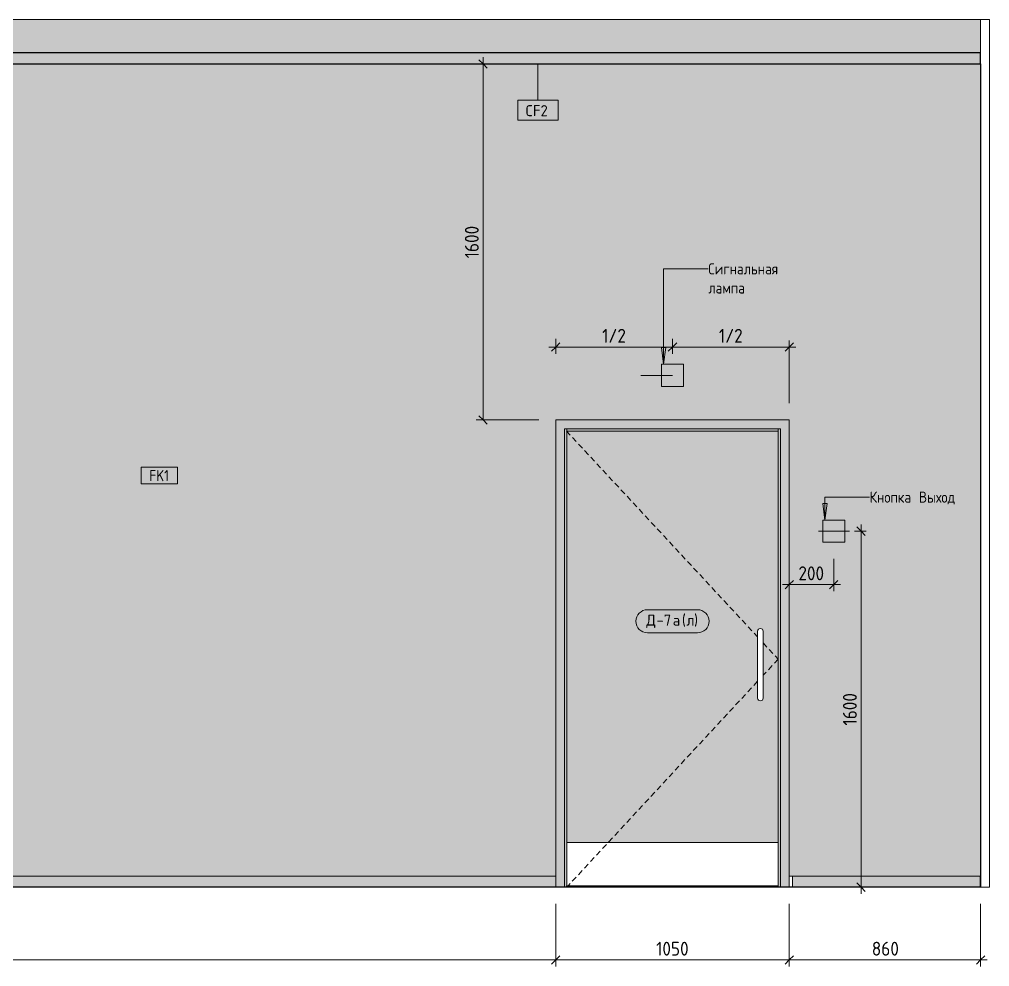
# Model space of a CAD drawing. Header units: millimetres. Extents: x 855 to 54851, y -2301 to 5636.
# Drawn here: x 25987 to 30348, y -357 to 3900 of the extents above; entities that cross this region are included whole.
import ezdxf

# ---------------------------------------------------------------- set-up
doc = ezdxf.new("R2010")
doc.units = ezdxf.units.MM
doc.linetypes.add('200_ШТРИХ__ш1_п0_6_', pattern=[40, 25, -15])
doc.linetypes.add('Штрих', pattern=[158.75, 79.375, -79.375])
for name, color, linetype, lineweight in [('A-ANNO-DIMS', 7, 'Continuous', 9), ('A-ANNO-DIMS-25', 7, 'Continuous', 9), ('A-CLNG-IDEN', 7, 'Continuous', 9), ('A-DOOR', 7, 'Continuous', 9), ('A-DOOR-2', 7, 'Штрих', 9), ('A-DOOR-3', 7, '200_ШТРИХ__ш1_п0_6_', 9), ('A-DOOR-FRAM-1', 7, 'Continuous', 9), ('A-DOOR-IDEN', 7, 'Continuous', 9), ('A-FLOR', 7, 'Continuous', 9), ('A-GENM', 7, 'Continuous', 9), ('A-WALL', 7, 'Continuous', 9), ('A-WALL-IDEN', 7, 'Continuous', 9), ('A-WALL-PATT', 7, 'Continuous', 9), ('I-WALL', 7, 'Continuous', 9), ('Ограждение', 7, 'Continuous', 9), ('Поручни', 7, 'Continuous', 9)]:
    doc.layers.add(name, color=color, linetype=linetype, lineweight=lineweight)
for name, color, linetype, lineweight, true_color in [('A-CLNG-1', 7, 'Continuous', 9, 0x787878), ('A-CLNG-FNSH-1', 7, 'Continuous', 30, 0x3c3c3c), ('A-FLOR-FNSH-1', 7, 'Continuous', 30, 0x3c3c3c), ('A-WALL-FNSH-3', 7, 'Continuous', 30, 0x3c3c3c), ('G-ANNO-TEXT-1', 7, 'Continuous', 9, 0x3c3c3c), ('Q-SPCQ-1', 9, 'Continuous', 9, 0x808080), ('Q-SPCQ-2', 7, 'Continuous', 9, 0x7f7f7f)]:
    doc.layers.add(name, color=color, linetype=linetype, lineweight=lineweight, true_color=true_color)
doc.styles.add('GOST Common_5', font='GOST_Common.ttf', dxfattribs={"height": 50})
doc.styles.add('GOST Common_7', font='GOST_Common.ttf', dxfattribs={"width": 0.9, "height": 50})
doc.styles.add('ISOCPEUR_2', font='isocpeur.ttf', dxfattribs={"width": 0.9, "height": 62.5})
doc.dimstyles.new('ISO-2_5_0_9К_БОЛЬШОЙ_1', dxfattribs={"dimscale": 304.8, "dimtxt": 62.248823, "dimasz": 0.123031, "dimexe": 0.098425, "dimexo": 0.246063, "dimgap": 0, "dimtad": 1, "dimdec": 0, "dimrnd": 10, "dimzin": 0, "dimdsep": 46, "dimtxsty": 'ISOCPEUR_2', "dimblk1": 'OBLIQUE', "dimblk2": 'OBLIQUE', "dimsah": 1, "dimcen": 0.09, "dimdle": 0.098425, "dimazin": 0, "dimtfac": 1, "dimtdec": 4, "dimtix": 1, "dimtmove": 0, "dimatfit": 3, "dimfxl": 1, "dimtvp": 1, "dimtolj": 1, "dimtzin": 0, "dimarcsym": 2})

# ---------------------------------------------------------------- blocks, each defined once
blk = doc.blocks.new('110_Дверь_СКБ_1Ст_Внутренняя1 - Д-7а_л__950x2100h_Туалет-32220591-Развертка 1_67-1')
at = {"layer": 'A-DOOR'}
h = blk.add_hatch(color=256, dxfattribs=at)
h.paths.add_polyline_path([(100660, 200), (100660, 2050), (99710, 2050), (99710, 200), (100413.6, 200)])
h.paths.add_polyline_path([(100580, 837.5), (100576.8, 837.9), (100573.8, 839.2), (100571.2, 841.2), (100569.2, 843.7), (100567.9, 846.8), (100567.5, 850), (100567.5, 1150), (100567.9, 1153.2), (100569.2, 1156.2), (100571.2, 1158.8), (100573.8, 1160.8), (100576.8, 1162.1), (100580, 1162.5), (100583.2, 1162.1), (100586.3, 1160.8), (100588.8, 1158.8), (100590.8, 1156.2), (100592.1, 1153.2), (100592.5, 1150), (100592.5, 850), (100592.1, 846.8), (100590.8, 843.7), (100588.8, 841.2), (100586.3, 839.2), (100583.2, 837.9), (100581.9, 837.7)])
at = {"layer": 'A-DOOR-FRAM-1'}
for points in [[(99660, 0), (99700, 0), (99700, 2060), (100670, 2060), (100670, 0), (100710, 0), (100710, 2100), (99660, 2100), (99660, 50)], [(99708.5, 0), (99708.5, 6.3), (99710, 6.3), (99710, 2060), (99700, 2060), (99700, 0)], [(99831, 2050), (100660, 2050), (100660, 2060), (99710, 2060), (99710, 2050), (99811.4, 2050)], [(100660, 0), (100670, 0), (100670, 2060), (100660, 2060), (100660, 200)]]:
    blk.add_hatch(color=256, dxfattribs=at).paths.add_polyline_path(points)
at = {"layer": 'A-DOOR'}
for p, q in [((100660, 2050), (99710, 2050)), ((99710, 200), (99710, 2050)), ((100660, 2050), (100660, 200)), ((100567.5, 850), (100567.5, 1150)), ((100567.5, 1150), (100567.5, 850)), ((100592.5, 1150), (100592.5, 850)), ((100592.5, 850), (100592.5, 1150)), ((100660, 200), (99710, 200)), ((99710, 200), (99710, 6.3)), ((100660, 0), (100660, 200))]:
    blk.add_line(p, q, dxfattribs=at)
for centre, start, end in [((100580, 1150), 0, 180), ((100580, 850), 180, 0)]:
    blk.add_arc(centre, 12.5, start, end, dxfattribs=at)
at = {"layer": 'A-DOOR-2'}
for p, q in [((100710, 2100), (99660, 2100)), ((99660, 0), (99660, 2100)), ((100710, 2100), (99660, 2100)), ((99660, 0), (99660, 2100)), ((100710, 0), (100710, 2100)), ((100710, 0), (100710, 2100))]:
    blk.add_line(p, q, dxfattribs=at)
at = {"layer": 'A-DOOR-3'}
for p, q in [((99708.6, 2050), (100567.5, 1124.7)), ((100592.5, 1097.7), (100660, 1025)), ((100660, 1025), (100592.5, 952.2)), ((100567.5, 925.2), (99715.9, 6.3))]:
    blk.add_line(p, q, dxfattribs=at)
at = {"layer": 'A-DOOR-FRAM-1'}
for p, q in [((99700, 0), (99700, 2060)), ((99700, 2060), (100670, 2060)), ((99710, 2050), (99710, 2060)), ((99710, 2060), (99710, 200)), ((100660, 2050), (99710, 2050)), ((100660, 2060), (100660, 2050)), ((100660, 2060), (100660, 200)), ((100670, 2060), (100670, 0))]:
    blk.add_line(p, q, dxfattribs=at)
blk = doc.blocks.new('Плинтус - Плинтус светлый _сад_-32860281-Развертка 1_67-1')
at = {"layer": 'A-GENM'}
blk.add_hatch(color=256, dxfattribs=at).paths.add_polyline_path([(99591, 0), (99660, 0), (99660, 50), (94204, 50), (94204, 0), (99553.6, 0)])
for p, q in [((94189, 0), (94189, 50)), ((94189, 50), (94204, 50)), ((94204, 50), (99660, 50)), ((94204, 50), (94204, 0)), ((99660, 50), (99660, 0))]:
    blk.add_line(p, q, dxfattribs=at)
blk = doc.blocks.new('Плинтус - Плинтус светлый _сад_-32860282-Развертка 1_67-1')
at = {"layer": 'A-GENM'}
blk.add_hatch(color=256, dxfattribs=at).paths.add_polyline_path([(100937.1, 0), (101568.3, 0), (101568.3, 50), (100725, 50), (100725, 0), (100862.3, 0)])
for p, q in [((100710, 0), (100710, 50)), ((100710, 50), (100725, 50)), ((100725, 50), (101568.3, 50)), ((100725, 50), (100725, 0)), ((101568.3, 50), (101568.3, 0))]:
    blk.add_line(p, q, dxfattribs=at)
blk = doc.blocks.new('оповещатель охранно-звуковойrfa - Сигнальная лампа-29714515-Развертка 1_67-1')
at = {"layer": 'Q-SPCQ-2'}
blk.add_hatch(color=256, dxfattribs=at).paths.add_polyline_path([(100235, 2250), (100235, 2350), (100135, 2350), (100135, 2250)])
at = {"layer": 'Q-SPCQ-1'}
for p, q in [((100135, 2350), (100235, 2350)), ((100135, 2250), (100135, 2350)), ((100235, 2250), (100235, 2350)), ((100042.9, 2300), (100184.6, 2300)), ((100042.9, 2300), (100184.6, 2300)), ((100184.6, 2300), (100042.9, 2300)), ((100042.9, 2300), (100184.6, 2300)), ((100044.6, 2300), (100183.6, 2300)), ((100183.6, 2300), (100044.6, 2300)), ((100235, 2250), (100135, 2250))]:
    blk.add_line(p, q, dxfattribs=at)
blk = doc.blocks.new('Проводная кнопка сброса GC-0421W1 - Кнопка выхода 2-29715370-Развертка 1_67-1')
at = {"layer": 'Q-SPCQ-2'}
blk.add_hatch(color=256, dxfattribs=at).paths.add_polyline_path([(100860, 1550), (100960, 1550), (100960, 1650), (100860, 1650)])
at = {"layer": 'Q-SPCQ-1'}
for p, q in [((100860, 1650), (100960, 1650)), ((100860, 1550), (100860, 1650)), ((100960, 1550), (100960, 1650)), ((100840.8, 1600), (100979.9, 1600)), ((100979.9, 1600), (100840.8, 1600)), ((100959.6, 1600), (100860.7, 1600)), ((100861.2, 1600), (100960.2, 1600)), ((100870.1, 1600), (100949.3, 1600)), ((100949.3, 1600), (100870.1, 1600)), ((100960, 1550), (100860, 1550))]:
    blk.add_line(p, q, dxfattribs=at)
blk = doc.blocks.new('Ограждение - Ограждение-33050413-Развертка 1_67-1')
at = {"layer": 'Ограждение'}
blk.add_hatch(color=256, dxfattribs=at).paths.add_polyline_path([(99815.3, 0), (100658.5, 0), (100658.5, 6.3), (99708.5, 6.3), (99708.5, 0), (99710, 0)])
at = {"layer": 'Поручни'}
for p, q in [((99708.5, 0), (99708.5, 6.3)), ((99708.5, 6.3), (100658.5, 6.3)), ((100658.5, 6.3), (100658.5, 0))]:
    blk.add_line(p, q, dxfattribs=at)
blk = doc.blocks.new('DIMBLOCK5-Развертка 1_67-1')
at = {"layer": 'A-ANNO-DIMS-25'}
for p, q in [((29447.5, -75), (29447.5, -357)), ((29447.5, -327), (29447.5, -75.1)), ((30307.5, -75), (30307.5, -357)), ((30307.5, -327), (30307.5, -75.1)), ((30337.5, -327), (29447.5, -327))]:
    blk.add_line(p, q, dxfattribs=at)
at = {"layer": 'A-ANNO-DIMS-25', "lineweight": 20}
for p, q in [((29447.5, -327), (29428.8, -345.8)), ((29447.5, -327), (29466.3, -308.3)), ((30307.5, -327), (30288.8, -345.8)), ((30307.5, -327), (30326.3, -308.3))]:
    blk.add_line(p, q, dxfattribs=at)
at = {"layer": 'A-ANNO-DIMS-25', "color": 0, "insert": (29818.3, -245.4), "char_height": 62.5, "width": 142.215, "attachment_point": 1, "line_spacing_factor": 1.149209, "style": 'ISOCPEUR_2'}
blk.add_mtext('860', dxfattribs=at)
blk = doc.blocks.new('_Oblique')
at = {"color": 0, "linetype": 'ByBlock', "lineweight": -2}
blk.add_line((-0.5, -0.5), (0.5, 0.5), dxfattribs=at)
blk = doc.blocks.new('DIMBLOCK6-Развертка 1_67-1')
at = {"layer": 'A-ANNO-DIMS-25'}
for p, q in [((28397.5, -75), (28397.5, -357)), ((28397.5, -327), (28397.5, -75.1)), ((29447.5, -75), (29447.5, -357)), ((29447.5, -327), (29447.5, -75.1)), ((29447.5, -327), (28397.5, -327))]:
    blk.add_line(p, q, dxfattribs=at)
at = {"layer": 'A-ANNO-DIMS-25', "lineweight": 20}
for p, q in [((28397.5, -327), (28378.8, -345.8)), ((28397.5, -327), (28416.3, -308.3)), ((29447.5, -327), (29428.8, -345.8)), ((29447.5, -327), (29466.3, -308.3))]:
    blk.add_line(p, q, dxfattribs=at)
at = {"layer": 'A-ANNO-DIMS-25', "color": 0, "insert": (28848.9, -245.4), "char_height": 62.5, "width": 176.691, "attachment_point": 1, "line_spacing_factor": 1.149209, "style": 'ISOCPEUR_2'}
blk.add_mtext('1050', dxfattribs=at)
blk = doc.blocks.new('DIMBLOCK7-Развертка 1_67-1')
at = {"layer": 'A-ANNO-DIMS-25'}
for p, q in [((22927.5, -327), (22927.5, -75.1)), ((22927.5, -80.1), (22927.5, -357)), ((28397.5, -75), (28397.5, -357)), ((28397.5, -327), (28397.5, -75.1)), ((28397.5, -327), (22927.5, -327))]:
    blk.add_line(p, q, dxfattribs=at)
at = {"layer": 'A-ANNO-DIMS-25', "lineweight": 20}
for p, q in [((22927.5, -327), (22908.8, -345.8)), ((22927.5, -327), (22946.3, -308.3)), ((28397.5, -327), (28378.8, -345.8)), ((28397.5, -327), (28416.3, -308.3))]:
    blk.add_line(p, q, dxfattribs=at)
at = {"layer": 'A-ANNO-DIMS-25', "color": 0, "insert": (25580.5, -245.4), "char_height": 62.5, "width": 196.802, "attachment_point": 1, "line_spacing_factor": 1.149209, "style": 'ISOCPEUR_2'}
blk.add_mtext('5470', dxfattribs=at)
blk = doc.blocks.new('DIMBLOCK13-Развертка 1_67-1')
at = {"layer": 'A-ANNO-DIMS-25', "lineweight": 20}
for p, q in [((28070.9, 3700), (28052.2, 3718.8)), ((28070.9, 3700), (28089.7, 3681.2)), ((28070.9, 2100), (28052.2, 2118.7)), ((28070.9, 2100), (28089.7, 2081.2))]:
    blk.add_line(p, q, dxfattribs=at)
at = {"layer": 'A-ANNO-DIMS-25'}
for p, q in [((28070.9, 3730), (28070.9, 2100)), ((28022.4, 3700), (28100.9, 3700)), ((28070.9, 3700), (28022.4, 3700)), ((28322.5, 2100), (28040.9, 2100)), ((28070.9, 2100), (28322.5, 2100))]:
    blk.add_line(p, q, dxfattribs=at)
at = {"layer": 'A-ANNO-DIMS-25', "color": 0, "insert": (27989.3, 2826.4), "char_height": 62.5, "width": 176.691, "attachment_point": 1, "rotation": 90, "line_spacing_factor": 1.149209, "style": 'ISOCPEUR_2'}
blk.add_mtext('1600', dxfattribs=at)
blk = doc.blocks.new('М_двери - Типоразмер_рамка-25223575-Развертка 1_67-1')
at = {"layer": 'A-DOOR-IDEN'}
for p, q in [((93033.9, 1247), (92809.1, 1247)), ((92809.1, 1143), (93033.9, 1143))]:
    blk.add_line(p, q, dxfattribs=at)
for centre, start, end in [((92809.1, 1195), 90, 270), ((93033.9, 1195), 270, 90)]:
    blk.add_arc(centre, 52, start, end, dxfattribs=at)
blk = doc.blocks.new('М_стена_0001 - Типоразмер_без рамки-25382661-Развертка 1_67-1')
at = {"layer": 'A-WALL-IDEN'}
for p, q in [((97960.4, 1888.1), (97797.2, 1888.1)), ((97797.2, 1888.1), (97797.2, 1813.1)), ((97960.4, 1813.1), (97960.4, 1888.1)), ((97797.2, 1813.1), (97960.4, 1813.1))]:
    blk.add_line(p, q, dxfattribs=at)
blk = doc.blocks.new('М_потолков - Марка_ Имя типа-25382930-Развертка 1_67-1')
at = {"layer": 'A-CLNG-IDEN'}
for p, q in [((99670.6, 3537.2), (99489.4, 3537.2)), ((99489.4, 3537.2), (99489.4, 3447.7)), ((99670.6, 3447.7), (99670.6, 3537.2)), ((99489.4, 3447.7), (99670.6, 3447.7))]:
    blk.add_line(p, q, dxfattribs=at)
blk = doc.blocks.new('DIMBLOCK20-Развертка 1_67-1')
at = {"layer": 'A-ANNO-DIMS-25'}
for p, q in [((28397.5, 2465), (28397.5, 2397.6)), ((28397.5, 2427.6), (28397.5, 2465)), ((28922.5, 2465), (28922.5, 2397.6)), ((28922.5, 2427.6), (28922.5, 2465)), ((28367.5, 2427.6), (28922.5, 2427.6))]:
    blk.add_line(p, q, dxfattribs=at)
at = {"layer": 'A-ANNO-DIMS-25', "lineweight": 20}
for p, q in [((28397.5, 2427.6), (28416.3, 2446.4)), ((28922.5, 2427.6), (28941.3, 2446.4)), ((28397.5, 2427.6), (28378.8, 2408.9)), ((28922.5, 2427.6), (28903.8, 2408.9))]:
    blk.add_line(p, q, dxfattribs=at)
at = {"layer": 'A-ANNO-DIMS-25', "color": 0, "insert": (28606.2, 2509.3), "char_height": 62.5, "width": 129.286, "attachment_point": 1, "line_spacing_factor": 1.149209, "style": 'ISOCPEUR_2'}
blk.add_mtext('1/2', dxfattribs=at)
blk = doc.blocks.new('DIMBLOCK21-Развертка 1_67-1')
at = {"layer": 'A-ANNO-DIMS-25'}
for p, q in [((28922.5, 2465), (28922.5, 2397.6)), ((28922.5, 2427.6), (28922.5, 2465)), ((29447.5, 2175), (29447.5, 2457.6)), ((28922.5, 2427.6), (29477.5, 2427.6)), ((29447.5, 2427.6), (29447.5, 2175))]:
    blk.add_line(p, q, dxfattribs=at)
at = {"layer": 'A-ANNO-DIMS-25', "lineweight": 20}
for p, q in [((28922.5, 2427.6), (28941.3, 2446.4)), ((29447.5, 2427.6), (29466.3, 2446.4)), ((28922.5, 2427.6), (28903.8, 2408.9)), ((29447.5, 2427.6), (29428.8, 2408.9))]:
    blk.add_line(p, q, dxfattribs=at)
at = {"layer": 'A-ANNO-DIMS-25', "color": 0, "insert": (29131.2, 2509.3), "char_height": 62.5, "width": 129.286, "attachment_point": 1, "line_spacing_factor": 1.149209, "style": 'ISOCPEUR_2'}
blk.add_mtext('1/2', dxfattribs=at)
blk = doc.blocks.new('DIMBLOCK22-Развертка 1_67-1')
at = {"layer": 'A-ANNO-DIMS-25'}
for p, q in [((29647.5, 1475), (29647.5, 1330.2)), ((29647.5, 1360.2), (29647.5, 1475)), ((29417.5, 1360.2), (29677.5, 1360.2)), ((29447.5, 1311.7), (29447.5, 1390.2)), ((29447.5, 1360.2), (29447.5, 1311.7))]:
    blk.add_line(p, q, dxfattribs=at)
at = {"layer": 'A-ANNO-DIMS-25', "lineweight": 20}
for p, q in [((29447.5, 1360.2), (29428.8, 1341.4)), ((29447.5, 1360.2), (29466.3, 1378.9)), ((29647.5, 1360.2), (29628.8, 1341.4)), ((29647.5, 1360.2), (29666.3, 1378.9))]:
    blk.add_line(p, q, dxfattribs=at)
at = {"layer": 'A-ANNO-DIMS-25', "color": 0, "insert": (29488.3, 1441.8), "char_height": 62.5, "width": 142.215, "attachment_point": 1, "line_spacing_factor": 1.149209, "style": 'ISOCPEUR_2'}
blk.add_mtext('200', dxfattribs=at)
blk = doc.blocks.new('DIMBLOCK23-Развертка 1_67-1')
at = {"layer": 'A-ANNO-DIMS-25', "lineweight": 20}
for p, q in [((29770.3, 1600), (29751.5, 1618.8)), ((29770.3, 1600), (29789, 1581.2)), ((29770.3, 0), (29751.5, 18.8)), ((29770.3, 0), (29789, -18.8))]:
    blk.add_line(p, q, dxfattribs=at)
at = {"layer": 'A-ANNO-DIMS-25'}
for p, q in [((29770.3, 1630), (29770.3, -30)), ((29793.4, 1600), (29740.3, 1600)), ((29770.3, 1600), (29793.4, 1600)), ((29721.8, 0), (29800.3, 0)), ((29770.3, 0), (29721.8, 0))]:
    blk.add_line(p, q, dxfattribs=at)
at = {"layer": 'A-ANNO-DIMS-25', "color": 0, "insert": (29688.6, 726.4), "char_height": 62.5, "width": 176.691, "attachment_point": 1, "rotation": 90, "line_spacing_factor": 1.149209, "style": 'ISOCPEUR_2'}
blk.add_mtext('1600', dxfattribs=at)

msp = doc.modelspace()

# ---------------------------------------------------------------- hatches: boundary and pattern name
at = {"layer": 'A-CLNG-1'}
msp.add_hatch(color=256, dxfattribs=at).paths.add_polyline_path([(23168.4, 3700), (30307.5, 3700), (30307.5, 3750), (20787.5, 3750), (20787.5, 3700), (22947.5, 3700)])
at = {"layer": 'A-WALL-PATT'}
h = msp.add_hatch(color=256, dxfattribs=at)
h.paths.add_polyline_path([(30306.5, 0), (30306.5, 3700), (22926.5, 3700), (22926.5, 50), (28397.5, 50), (28397.5, 2100), (29447.5, 2100), (29447.5, 50), (30305.9, 50), (30305.9, 0)])
h.paths.add_polyline_path([(24647.5, 1500), (22947.5, 1500), (22947.5, 1540), (25497.5, 1540), (25497.5, 1500), (24963.2, 1500)])
h.paths.add_polyline_path([(29597.5, 1550), (29597.5, 1650), (29697.5, 1650), (29697.5, 1550), (29669.5, 1550)])
h.paths.add_polyline_path([(25038, 1759), (25006.5, 1759), (25006.5, 1841), (25088.5, 1841), (25088.5, 1759), (25072, 1759)])
h.paths.add_polyline_path([(25057, 1797.5), (25058.3, 1797.8), (25059.2, 1798.7), (25059.5, 1800), (25059.2, 1801.2), (25058.3, 1802.2), (25057, 1802.5), (25055.8, 1802.2), (25054.9, 1801.2), (25054.5, 1800), (25054.9, 1798.7), (25055.8, 1797.8), (25056.8, 1797.5)])
h.paths.add_polyline_path([(25038, 1797.5), (25039.3, 1797.8), (25040.2, 1798.7), (25040.5, 1800), (25040.2, 1801.2), (25039.3, 1802.2), (25038, 1802.5), (25036.8, 1802.2), (25035.9, 1801.2), (25035.5, 1800), (25035.9, 1798.7), (25036.8, 1797.8), (25038, 1797.5)])
h.paths.add_polyline_path([(28972.5, 2250), (28872.5, 2250), (28872.5, 2350), (28972.5, 2350)])
at = {"layer": 'G-ANNO-TEXT-1'}
for points in [[(28882.4, 2350), (28892.3, 2425), (28872.5, 2425)], [(29607.4, 1650), (29617.3, 1725), (29597.5, 1725)]]:
    msp.add_hatch(color=256, dxfattribs=at).paths.add_polyline_path(points)
at = {"layer": 'I-WALL'}
msp.add_hatch(color=256, dxfattribs=at).paths.add_polyline_path([(29447.5, 3750), (30307.5, 3750), (30307.5, 3900), (22947.5, 3900), (22947.5, 3750), (29151.2, 3750)])

# ---------------------------------------------------------------- linework, layer by layer
at = {"layer": 'A-CLNG-FNSH-1'}
for p, q in [((30307.5, 3750), (20787.5, 3750)), ((30307.5, 3700), (30307.5, 3750)), ((20788.5, 3700), (30306.5, 3700))]:
    msp.add_line(p, q, dxfattribs=at)
at = {"layer": 'A-CLNG-IDEN'}
msp.add_line((28317.5, 3700), (28317.5, 3537.2), dxfattribs=at)
at = {"layer": 'A-FLOR'}
for p, q in [((20775.3, 3900), (30347.7, 3900)), ((30347.7, -0.1), (20775.3, -0.1))]:
    msp.add_line(p, q, dxfattribs=at)
at = {"layer": 'A-FLOR-FNSH-1'}
for p, q in [((30307.5, 0), (20775.3, 0)), ((30307.5, -0.4), (30307.5, 0))]:
    msp.add_line(p, q, dxfattribs=at)
at = {"layer": 'A-WALL'}
for p, q in [((30307.5, 3700), (30307.5, 0)), ((30347.5, 0), (30347.5, 3700))]:
    msp.add_line(p, q, dxfattribs=at)
at = {"layer": 'A-WALL-FNSH-3'}
for p, q in [((30307.5, 3700), (30306.5, 3700)), ((30306.5, 3700), (30306.5, 0)), ((30347.7, 3700), (30347.5, 3700)), ((30347.5, 0), (30347.7, 0))]:
    msp.add_line(p, q, dxfattribs=at)
at = {"layer": 'G-ANNO-TEXT-1'}
for p, q in [((28882.4, 2779.2), (29083.4, 2779.2)), ((28882.4, 2350), (28882.4, 2779.2)), ((28892.3, 2425), (28872.5, 2425)), ((28872.5, 2425), (28882.4, 2350)), ((28882.4, 2350), (28892.3, 2425)), ((29607.4, 1753), (29808.4, 1753)), ((29607.4, 1650), (29607.4, 1753)), ((29617.3, 1725), (29597.5, 1725)), ((29597.5, 1725), (29607.4, 1650)), ((29607.4, 1650), (29617.3, 1725))]:
    msp.add_line(p, q, dxfattribs=at)
at = {"layer": 'I-WALL'}
for p, q in [((30307.5, 3900.2), (30307.5, 3700)), ((30347.5, 3700), (30347.5, 3900.2)), ((28397.5, 50), (28397.5, 2100)), ((28397.5, 2100), (29447.5, 2100)), ((29447.5, 2100), (29447.5, 0)), ((30347.5, -0.4), (30347.5, 0))]:
    msp.add_line(p, q, dxfattribs=at)

# ---------------------------------------------------------------- block references
at = {"layer": 'A-CLNG-IDEN'}
msp.add_blockref('М_потолков - Марка_ Имя типа-25382930-Развертка 1_67-1', (-71262.5, 0), dxfattribs=at)
at = {"layer": 'A-DOOR-FRAM-1'}
msp.add_blockref('110_Дверь_СКБ_1Ст_Внутренняя1 - Д-7а_л__950x2100h_Туалет-32220591-Развертка 1_67-1', (-71262.5, 0), dxfattribs=at)
at = {"layer": 'A-DOOR-IDEN'}
msp.add_blockref('М_двери - Типоразмер_рамка-25223575-Развертка 1_67-1', (-63999, 0), dxfattribs=at)
at = {"layer": 'A-GENM'}
for name in ['Плинтус - Плинтус светлый _сад_-32860281-Развертка 1_67-1', 'Плинтус - Плинтус светлый _сад_-32860282-Развертка 1_67-1']:
    msp.add_blockref(name, (-71262.5, 0), dxfattribs=at)
at = {"layer": 'A-WALL-IDEN'}
msp.add_blockref('М_стена_0001 - Типоразмер_без рамки-25382661-Развертка 1_67-1', (-71262.5, 0), dxfattribs=at)
at = {"layer": 'Q-SPCQ-1'}
for name in ['оповещатель охранно-звуковойrfa - Сигнальная лампа-29714515-Развертка 1_67-1', 'Проводная кнопка сброса GC-0421W1 - Кнопка выхода 2-29715370-Развертка 1_67-1']:
    msp.add_blockref(name, (-71262.5, 0), dxfattribs=at)
at = {"layer": 'Поручни'}
msp.add_blockref('Ограждение - Ограждение-33050413-Развертка 1_67-1', (-71262.5, 0), dxfattribs=at)

# ---------------------------------------------------------------- texts
at = {"layer": 'A-CLNG-IDEN', "insert": (28261.1, 3515), "char_height": 50, "width": 132.278, "attachment_point": 1, "style": 'GOST Common_5'}
msp.add_mtext('CF2', dxfattribs=at)
at = {"layer": 'A-DOOR-IDEN', "char_height": 50, "attachment_point": 1, "style": 'GOST Common_5'}
for s, insert, width in [('\\fGOST Common|b0|i0|c204|p34|;Д', (28804.5, 1225.3), 56.118), ('-7', (28850.8, 1225.3), 88.186), ('\\fGOST Common|b0|i0|c204|p34|;(', (28964.9, 1225.3), 24.051), ('\\fGOST Common|b0|i0|c204|p34|;)', (29019.5, 1225.3), 24.051), ('\\fGOST Common|b0|i0|c204|p34|;а', (28923.5, 1225.3), 50.105), ('\\fGOST Common|b0|i0|c204|p34|;л', (28984.7, 1225.3), 42.089)]:
    msp.add_mtext(s, dxfattribs=dict(at, insert=insert, width=width))
at = {"layer": 'A-WALL-IDEN', "insert": (26571.5, 1874.5), "char_height": 50, "width": 111.835, "attachment_point": 1, "style": 'GOST Common_7'}
msp.add_mtext('FK1', dxfattribs=at)
at = {"layer": 'G-ANNO-TEXT-1', "char_height": 50, "attachment_point": 1, "style": 'GOST Common_7'}
for s, insert, width in [('Сигнальная', (29083.7, 2804.2), 404.051), ('\\fGOST Common|b0|i0|c204|p34|;\\W.9; ', (29417.1, 2804.2), 19.842), ('лампа', (29083.7, 2718.2), 212.848), ('Кнопка', (29808.7, 1778), 248.924), ('\\fGOST Common|b0|i0|c204|p34|;\\W.9; ', (30014.1, 1778), 19.842), ('Выход', (30030.4, 1778), 209.24)]:
    msp.add_mtext(s, dxfattribs=dict(at, insert=insert, width=width))

# ---------------------------------------------------------------- dimensions: what is measured, and where the dimension line sits
at = {"layer": 'A-ANNO-DIMS'}
for base, p1, p2, override, picture, middle in [((28070.9, 2100), (28097.4, 3700), (28397.5, 2100), {"dimpost": '<>', "dimfxl": 1627.900737}, 'DIMBLOCK13-Развертка 1_67-1', (28039.7, 2900)), ((29770.3, 0), (29718.4, 1600), (29796.8, 0), {"dimpost": '<>', "dimfxl": 1601.919161}, 'DIMBLOCK23-Развертка 1_67-1', (29739, 800))]:
    dim = msp.add_linear_dim(base=base, p1=p1, p2=p2, angle=90, dimstyle='ISO-2_5_0_9К_БОЛЬШОЙ_1', override=override, dxfattribs=at)
    dim.commit()
    dim.dimension.update_dxf_attribs({"geometry": picture, "text_midpoint": middle})
for base, p1, p2, override, picture, middle in [((28922.5, 2427.6), (28397.5, 2390), (28922.5, 2390), {"dimpost": '<>', "dimfxl": 525}, 'DIMBLOCK20-Развертка 1_67-1', (28660, 2458.9)), ((29447.5, 2427.6), (28922.5, 2390), (29447.5, 2100), {"dimpost": '<>', "dimfxl": 599.77079}, 'DIMBLOCK21-Развертка 1_67-1', (29185, 2458.9))]:
    dim = msp.add_linear_dim(base=base, p1=p1, p2=p2, text='1/2', dimstyle='ISO-2_5_0_9К_БОЛЬШОЙ_1', override=override, dxfattribs=at)
    dim.commit()
    dim.dimension.update_dxf_attribs({"geometry": picture, "text_midpoint": middle})
for base, p1, p2, override, picture, middle in [((29647.5, 1360.2), (29447.5, 1386.7), (29647.5, 1550), {"dimpost": '<>', "dimfxl": 258.200718}, 'DIMBLOCK22-Развертка 1_67-1', (29547.5, 1391.4)), ((28397.5, -327), (29447.5, 0), (28397.5, 0), {"dimpost": '<>', "dimfxl": 1050}, 'DIMBLOCK6-Развертка 1_67-1', (28922.5, -295.8)), ((29447.5, -327), (30307.5, 0), (29447.5, 0), {"dimpost": '<>', "dimfxl": 860}, 'DIMBLOCK5-Развертка 1_67-1', (29877.5, -295.8)), ((22927.5, -327), (28397.5, 0), (22927.5, -5.1), {"dimpost": '<>', "dimfxl": 5470.002341}, 'DIMBLOCK7-Развертка 1_67-1', (25662.5, -295.8))]:
    dim = msp.add_linear_dim(base=base, p1=p1, p2=p2, dimstyle='ISO-2_5_0_9К_БОЛЬШОЙ_1', override=override, dxfattribs=at)
    dim.commit()
    dim.dimension.update_dxf_attribs({"geometry": picture, "text_midpoint": middle})

doc.saveas('drawing.dxf')
